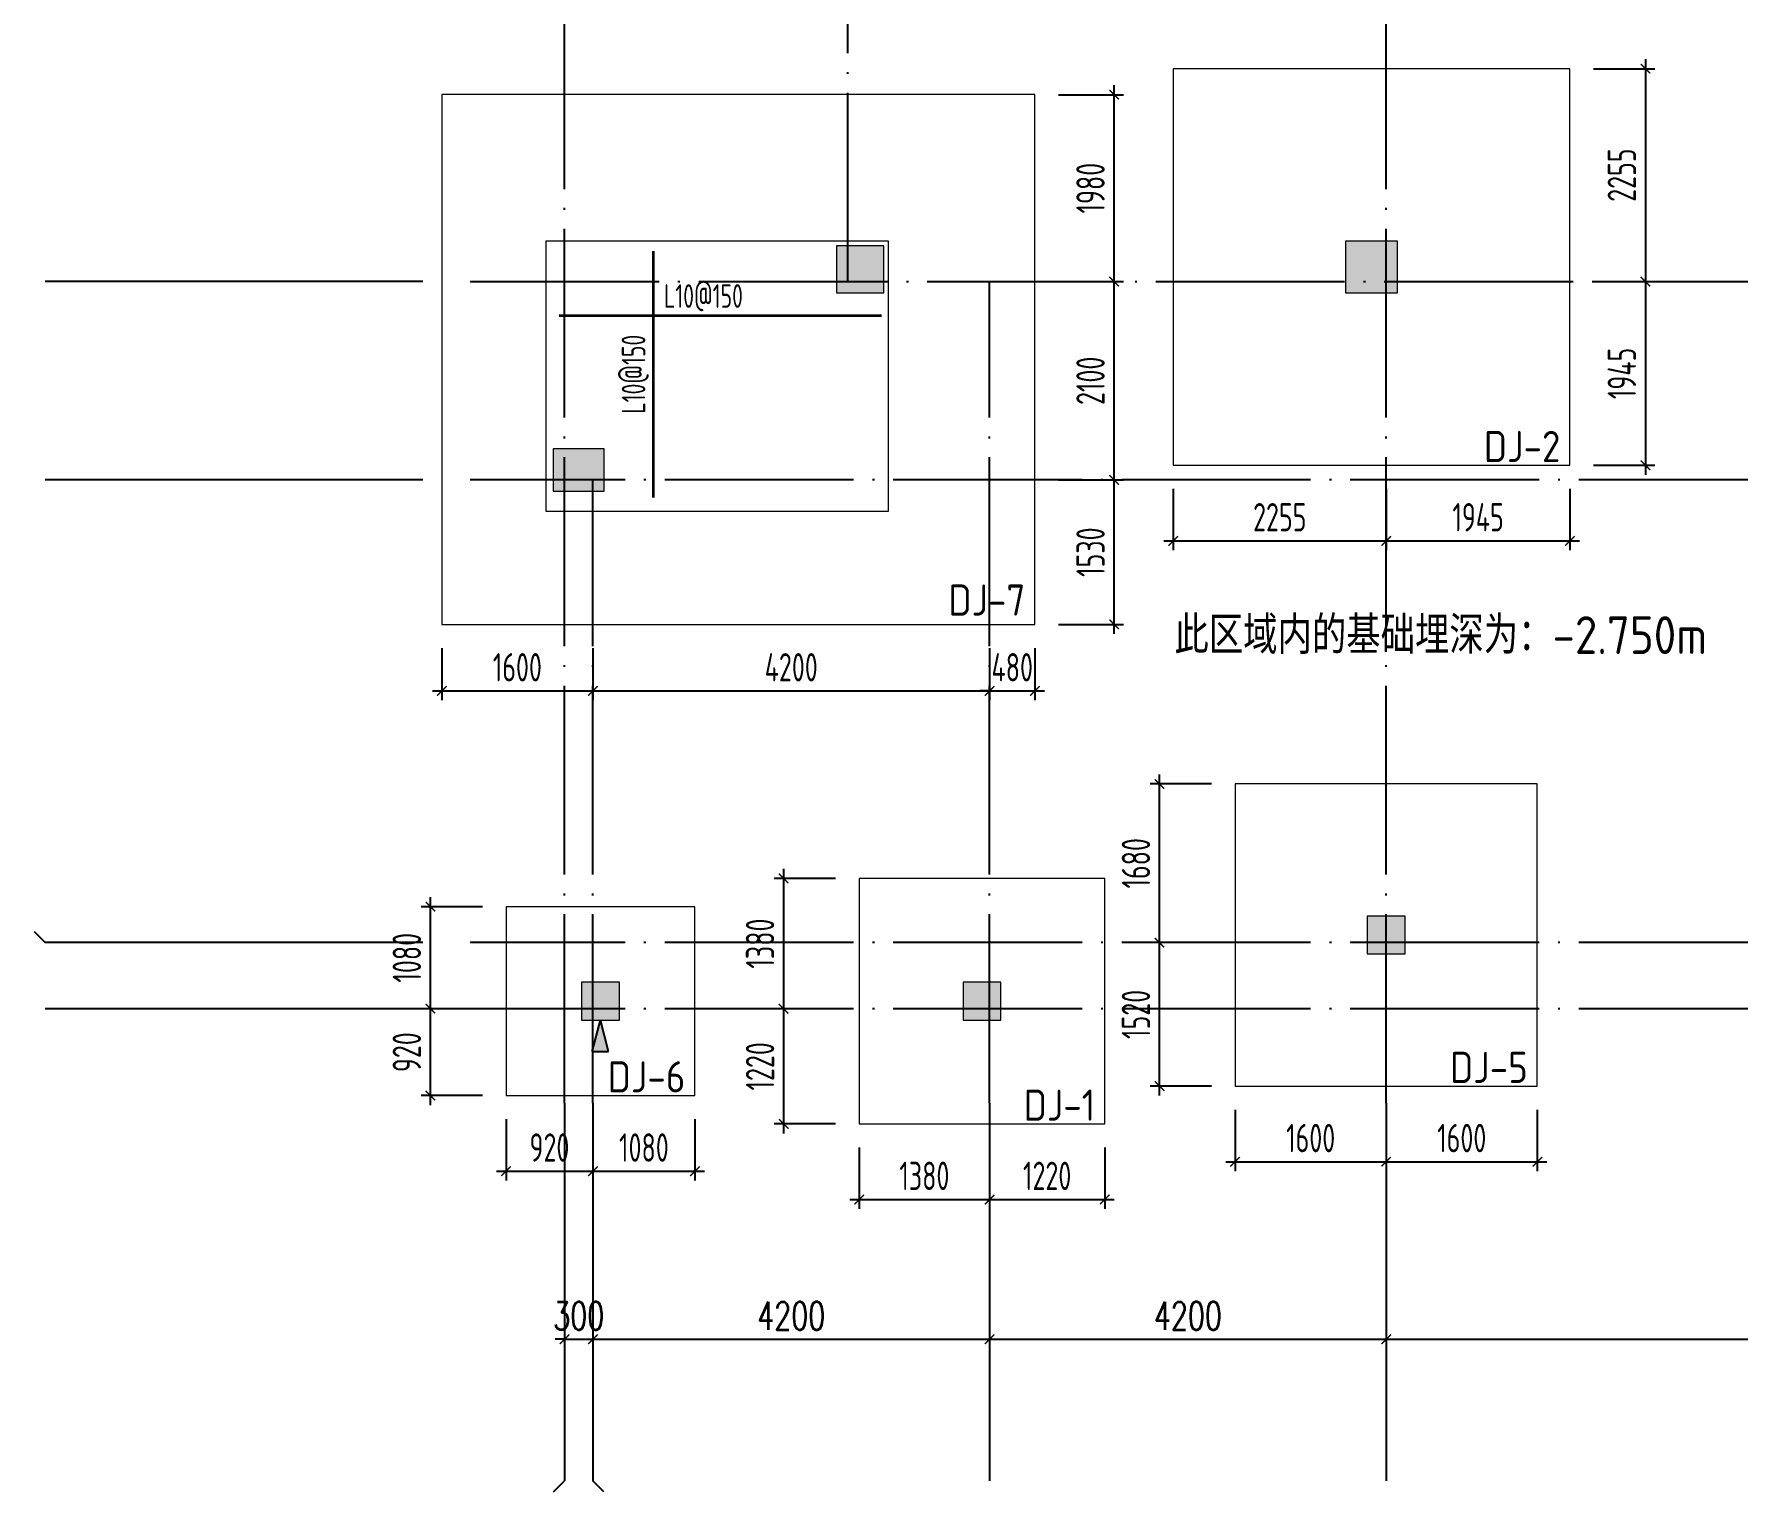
# Model space of a CAD drawing. Extents: x -638872 to -278819, y -139534 to 213996.
# Drawn here: x -617603 to -599562, y 75700 to 91139 of the extents above; entities that cross this region are included whole.
import ezdxf
from ezdxf.enums import TextEntityAlignment as Align

# ---------------------------------------------------------------- set-up
doc = ezdxf.new("R2010")
doc.units = 0
doc.header["$LTSCALE"] = 1000
doc.header["$MEASUREMENT"] = 0
doc.linetypes.add('94', pattern=[0])
doc.linetypes.add('DOTE', pattern=[2.42, 2, -0.2, 0.02, -0.2])
doc.layers.get('0').update_dxf_attribs({"linetype": 'CONTINUOUS'})
doc.layers.get('Defpoints').update_dxf_attribs({"linetype": 'CONTINUOUS'})
for name, color, linetype in [('1', 7, 'CONTINUOUS'), ('3', 3, 'CONTINUOUS'), ('AXIS', 171, 'CONTINUOUS'), ('DOTE', 14, 'DOTE'), ('搅拌桩', 136, 'CONTINUOUS')]:
    doc.layers.add(name, color=color, linetype=linetype)
for name, color, linetype, lineweight in [('1530', 3, 'CONTINUOUS', 18), ('709', 254, 'CONTINUOUS', 18), ('COLU', 7, 'CONTINUOUS', 0), ('COLU_DIM', 3, 'CONTINUOUS', 0), ('COLU_HATCH', 251, 'CONTINUOUS', 0), ('DIM', 3, 'CONTINUOUS', 0), ('FLOOR_UP_REIN', 13, 'CONTINUOUS', 0), ('FLOOR_UP_TEXT', 7, 'CONTINUOUS', 0), ('悬挑板', 7, 'CONTINUOUS', 18)]:
    doc.layers.add(name, color=color, linetype=linetype, lineweight=lineweight)
doc.styles.add('_TCH_DIM_T3', font='SIMPLEX', dxfattribs={"width": 0.705882, "bigfont": 'GBCBIG'})
doc.styles.add('PkpmHz', font='Pkpmeng', dxfattribs={"width": 0.7, "bigfont": 'hztxt'})
doc.styles.add('TSSD_Dimension', font='tssdeng.shx', dxfattribs={"width": 0.7, "bigfont": 'hztxt.shx'})
doc.styles.add('TSSD_REIN', font='tssdeng.shx', dxfattribs={"width": 0.7, "bigfont": 'tssdchn.shx'})
doc.dimstyles.new('_TCH_ARCH&&100', dxfattribs={"dimtxt": 297.5, "dimasz": 100, "dimexe": 250, "dimexo": 300, "dimgap": 100, "dimtad": 1, "dimdec": 0, "dimzin": 0, "dimdsep": 46, "dimtxsty": '_TCH_DIM_T3', "dimblk": 'ARCHTICK', "dimcen": 0.09, "dimclrt": 7, "dimazin": 2, "dimtfac": 1, "dimtdec": 0, "dimtix": 1, "dimtmove": 2, "dimatfit": 3, "dimfxl": 0, "dimtolj": 1, "dimtzin": 0, "dimarcsym": 0})
doc.dimstyles.new('TSSD_100_100', dxfattribs={"dimtxt": 300, "dimasz": 100, "dimexe": 100, "dimexo": 250, "dimgap": 100, "dimtad": 1, "dimdec": 0, "dimzin": 0, "dimdsep": 46, "dimtxsty": 'TSSD_Dimension', "dimblk": 'ARCHTICK', "dimblk1": 'ARCHTICK', "dimblk2": 'ARCHTICK', "dimcen": 0, "dimdle": 100, "dimclrt": 7, "dimadec": 0, "dimazin": 0, "dimtfac": 1, "dimtdec": 0, "dimtix": 1, "dimtmove": 2, "dimatfit": 3, "dimfxl": 0, "dimtolj": 1, "dimtzin": 0, "dimarcsym": 0})

# ---------------------------------------------------------------- blocks, each defined once
blk = doc.blocks.new('_ArchTick')
at = {"color": 0, "linetype": 'ByBlock', "const_width": 0.15}
blk.add_lwpolyline([(-0.5, -0.5), (0.5, 0.5)], dxfattribs=at)
blk = doc.blocks.new('*D622')
at = {"layer": 'AXIS', "color": 0, "lineweight": -2}
for p, q in [((-611986, 79517), (-611986, 77067)), ((-611686, 79517), (-611686, 77067)), ((-611986, 77317), (-612086, 77317)), ((-611986, 77317), (-611686, 77317)), ((-611686, 77317), (-611586, 77317))]:
    blk.add_line(p, q, dxfattribs=at)
at = {"layer": 'Defpoints', "color": 0}
for p in [(-611986, 79817), (-611686, 79817), (-611686, 77317)]:
    blk.add_point(p, dxfattribs=at)
at = {"layer": 'AXIS', "color": 0, "lineweight": -2, "xscale": 100, "yscale": 100, "zscale": 100}
blk.add_blockref('_ArchTick', (-611986, 77317), dxfattribs=at)
at = {"layer": 'AXIS', "color": 0, "lineweight": -2, "xscale": 100, "yscale": 100, "zscale": 100, "rotation": 180}
blk.add_blockref('_ArchTick', (-611686, 77317), dxfattribs=at)
at = {"layer": 'AXIS', "color": 7, "insert": (-611836, 77566), "char_height": 297.5, "attachment_point": 5, "style": '_TCH_DIM_T3'}
blk.add_mtext('\\A1;300', dxfattribs=at)
blk = doc.blocks.new('*D623')
at = {"layer": 'AXIS', "color": 0, "lineweight": -2}
for p, q in [((-611686, 79517), (-611686, 77067)), ((-607486, 79517), (-607486, 77067)), ((-611686, 77317), (-607486, 77317))]:
    blk.add_line(p, q, dxfattribs=at)
at = {"layer": 'Defpoints', "color": 0}
for p in [(-611686, 79817), (-607486, 79817), (-607486, 77317)]:
    blk.add_point(p, dxfattribs=at)
at = {"layer": 'AXIS', "color": 0, "lineweight": -2, "xscale": 100, "yscale": 100, "zscale": 100, "rotation": 180}
blk.add_blockref('_ArchTick', (-611686, 77317), dxfattribs=at)
at = {"layer": 'AXIS', "color": 0, "lineweight": -2, "xscale": 100, "yscale": 100, "zscale": 100}
blk.add_blockref('_ArchTick', (-607486, 77317), dxfattribs=at)
at = {"layer": 'AXIS', "color": 7, "insert": (-609586, 77566), "char_height": 297.5, "attachment_point": 5, "style": '_TCH_DIM_T3'}
blk.add_mtext('\\A1;4200', dxfattribs=at)
blk = doc.blocks.new('*D624')
at = {"layer": 'AXIS', "color": 0, "lineweight": -2}
for p, q in [((-607486, 79517), (-607486, 77067)), ((-603286, 79517), (-603286, 77067)), ((-607486, 77317), (-603286, 77317))]:
    blk.add_line(p, q, dxfattribs=at)
at = {"layer": 'Defpoints', "color": 0}
for p in [(-607486, 79817), (-603286, 79817), (-603286, 77317)]:
    blk.add_point(p, dxfattribs=at)
at = {"layer": 'AXIS', "color": 0, "lineweight": -2, "xscale": 100, "yscale": 100, "zscale": 100, "rotation": 180}
blk.add_blockref('_ArchTick', (-607486, 77317), dxfattribs=at)
at = {"layer": 'AXIS', "color": 0, "lineweight": -2, "xscale": 100, "yscale": 100, "zscale": 100}
blk.add_blockref('_ArchTick', (-603286, 77317), dxfattribs=at)
at = {"layer": 'AXIS', "color": 7, "insert": (-605386, 77566), "char_height": 297.5, "attachment_point": 5, "style": '_TCH_DIM_T3'}
blk.add_mtext('\\A1;4200', dxfattribs=at)
blk = doc.blocks.new('*D625')
at = {"layer": 'AXIS', "color": 0, "lineweight": -2}
for p, q in [((-603286, 79517), (-603286, 77067)), ((-594886, 79517), (-594886, 77067)), ((-603286, 77317), (-594886, 77317))]:
    blk.add_line(p, q, dxfattribs=at)
at = {"layer": 'Defpoints', "color": 0}
for p in [(-603286, 79817), (-594886, 79817), (-594886, 77317)]:
    blk.add_point(p, dxfattribs=at)
at = {"layer": 'AXIS', "color": 0, "lineweight": -2, "xscale": 100, "yscale": 100, "zscale": 100, "rotation": 180}
blk.add_blockref('_ArchTick', (-603286, 77317), dxfattribs=at)
at = {"layer": 'AXIS', "color": 0, "lineweight": -2, "xscale": 100, "yscale": 100, "zscale": 100}
blk.add_blockref('_ArchTick', (-594886, 77317), dxfattribs=at)
at = {"layer": 'AXIS', "color": 7, "insert": (-599086, 77566), "char_height": 297.5, "attachment_point": 5, "style": '_TCH_DIM_T3'}
blk.add_mtext('\\A1;8400', dxfattribs=at)
blk = doc.blocks.new('*D825')
at = {"layer": 'COLU_DIM', "color": 0, "lineweight": -2}
for p, q in [((-613286, 84637), (-613286, 84083)), ((-611686, 84637), (-611686, 84083)), ((-613386, 84183), (-611586, 84183))]:
    blk.add_line(p, q, dxfattribs=at)
at = {"layer": 'Defpoints', "color": 0}
for p in [(-613286, 84887), (-611686, 84887), (-611686, 84183)]:
    blk.add_point(p, dxfattribs=at)
at = {"layer": 'COLU_DIM', "color": 0, "lineweight": -2, "xscale": 100, "yscale": 100, "zscale": 100, "rotation": 180}
blk.add_blockref('_ArchTick', (-613286, 84183), dxfattribs=at)
at = {"layer": 'COLU_DIM', "color": 0, "lineweight": -2, "xscale": 100, "yscale": 100, "zscale": 100}
blk.add_blockref('_ArchTick', (-611686, 84183), dxfattribs=at)
at = {"layer": 'COLU_DIM', "color": 7, "insert": (-612486, 84433), "char_height": 300, "attachment_point": 5, "style": 'TSSD_Dimension'}
blk.add_mtext('\\A1;1600', dxfattribs=at)
blk = doc.blocks.new('*D826')
at = {"layer": 'COLU_DIM', "color": 0, "lineweight": -2}
for p, q in [((-611686, 84637), (-611686, 84083)), ((-607486, 84637), (-607486, 84083)), ((-611786, 84183), (-607386, 84183))]:
    blk.add_line(p, q, dxfattribs=at)
at = {"layer": 'Defpoints', "color": 0}
for p in [(-611686, 84887), (-607486, 84887), (-607486, 84183)]:
    blk.add_point(p, dxfattribs=at)
at = {"layer": 'COLU_DIM', "color": 0, "lineweight": -2, "xscale": 100, "yscale": 100, "zscale": 100, "rotation": 180}
blk.add_blockref('_ArchTick', (-611686, 84183), dxfattribs=at)
at = {"layer": 'COLU_DIM', "color": 0, "lineweight": -2, "xscale": 100, "yscale": 100, "zscale": 100}
blk.add_blockref('_ArchTick', (-607486, 84183), dxfattribs=at)
at = {"layer": 'COLU_DIM', "color": 7, "insert": (-609586, 84433), "char_height": 300, "attachment_point": 5, "style": 'TSSD_Dimension'}
blk.add_mtext('\\A1;4200', dxfattribs=at)
blk = doc.blocks.new('*D827')
at = {"layer": 'COLU_DIM', "color": 0, "lineweight": -2}
for p, q in [((-607486, 84637), (-607486, 84083)), ((-607006, 84637), (-607006, 84083)), ((-607486, 84183), (-607586, 84183)), ((-607486, 84183), (-607006, 84183)), ((-607006, 84183), (-606906, 84183))]:
    blk.add_line(p, q, dxfattribs=at)
at = {"layer": 'Defpoints', "color": 0}
for p in [(-607486, 84887), (-607006, 84887), (-607006, 84183)]:
    blk.add_point(p, dxfattribs=at)
at = {"layer": 'COLU_DIM', "color": 0, "lineweight": -2, "xscale": 100, "yscale": 100, "zscale": 100}
blk.add_blockref('_ArchTick', (-607486, 84183), dxfattribs=at)
at = {"layer": 'COLU_DIM', "color": 0, "lineweight": -2, "xscale": 100, "yscale": 100, "zscale": 100, "rotation": 180}
blk.add_blockref('_ArchTick', (-607006, 84183), dxfattribs=at)
at = {"layer": 'COLU_DIM', "color": 7, "insert": (-607246, 84433), "char_height": 300, "attachment_point": 5, "style": 'TSSD_Dimension'}
blk.add_mtext('\\A1;480', dxfattribs=at)
blk = doc.blocks.new('*D828')
at = {"layer": 'COLU_DIM', "color": 0, "lineweight": -2}
for p, q in [((-606167, 84787), (-606167, 86517)), ((-606756, 86417), (-606067, 86417)), ((-606756, 84887), (-606067, 84887))]:
    blk.add_line(p, q, dxfattribs=at)
at = {"layer": 'Defpoints', "color": 0}
for p in [(-607006, 86417), (-606167, 86417), (-607006, 84887)]:
    blk.add_point(p, dxfattribs=at)
at = {"layer": 'COLU_DIM', "color": 0, "lineweight": -2, "xscale": 100, "yscale": 100, "zscale": 100}
for p, rotation in [((-606167, 86417), 90), ((-606167, 84887), 270)]:
    blk.add_blockref('_ArchTick', p, dxfattribs=dict(at, rotation=rotation))
at = {"layer": 'COLU_DIM', "color": 7, "insert": (-606417, 85652), "char_height": 300, "attachment_point": 5, "rotation": 90, "style": 'TSSD_Dimension'}
blk.add_mtext('\\A1;1530', dxfattribs=at)
blk = doc.blocks.new('*D829')
at = {"layer": 'COLU_DIM', "color": 0, "lineweight": -2}
for p, q in [((-606167, 86317), (-606167, 88617)), ((-606756, 88517), (-606067, 88517)), ((-606756, 86417), (-606067, 86417))]:
    blk.add_line(p, q, dxfattribs=at)
at = {"layer": 'Defpoints', "color": 0}
for p in [(-607006, 88517), (-606167, 88517), (-607006, 86417)]:
    blk.add_point(p, dxfattribs=at)
at = {"layer": 'COLU_DIM', "color": 0, "lineweight": -2, "xscale": 100, "yscale": 100, "zscale": 100}
for p, rotation in [((-606167, 88517), 90), ((-606167, 86417), 270)]:
    blk.add_blockref('_ArchTick', p, dxfattribs=dict(at, rotation=rotation))
at = {"layer": 'COLU_DIM', "color": 7, "insert": (-606417, 87467), "char_height": 300, "attachment_point": 5, "rotation": 90, "style": 'TSSD_Dimension'}
blk.add_mtext('\\A1;2100', dxfattribs=at)
blk = doc.blocks.new('*D830')
at = {"layer": 'COLU_DIM', "color": 0, "lineweight": -2}
for p, q in [((-606167, 88417), (-606167, 90597)), ((-606756, 90497), (-606067, 90497)), ((-606756, 88517), (-606067, 88517))]:
    blk.add_line(p, q, dxfattribs=at)
at = {"layer": 'Defpoints', "color": 0}
for p in [(-607006, 90497), (-606167, 90497), (-607006, 88517)]:
    blk.add_point(p, dxfattribs=at)
at = {"layer": 'COLU_DIM', "color": 0, "lineweight": -2, "xscale": 100, "yscale": 100, "zscale": 100}
for p, rotation in [((-606167, 90497), 90), ((-606167, 88517), 270)]:
    blk.add_blockref('_ArchTick', p, dxfattribs=dict(at, rotation=rotation))
at = {"layer": 'COLU_DIM', "color": 7, "insert": (-606417, 89507), "char_height": 300, "attachment_point": 5, "rotation": 90, "style": 'TSSD_Dimension'}
blk.add_mtext('\\A1;1980', dxfattribs=at)
blk = doc.blocks.new('A$C177878A3')
at = {"layer": '1', "linetype": '94'}
blk.add_hatch(color=6, dxfattribs=at).paths.add_polyline_path([(112, 433), (0, 0), (224, 0)])
at = {"layer": '1', "color": 6, "linetype": '94'}
for p, q in [((0, 0), (112, 433)), ((224, 0), (112, 433)), ((0, 0), (224, 0))]:
    blk.add_line(p, q, dxfattribs=at)
blk = doc.blocks.new('A$C32175502')
at = {"layer": '1', "linetype": '94'}
blk.add_blockref('A$C177878A3', (0, 0), dxfattribs=at)
blk = doc.blocks.new('A$C3C5B3CE3')
at = {"layer": '1', "linetype": '94', "rotation": 180}
blk.add_blockref('A$C32175502', (224, 433), dxfattribs=at)
blk = doc.blocks.new('A$C43EB326B')
at = {"layer": '搅拌桩'}
blk.add_blockref('A$C3C5B3CE3', (0, 0), dxfattribs=at)
blk = doc.blocks.new('A$C2BB7790D')
at = {"layer": 'DIM'}
blk.add_blockref('A$C43EB326B', (0, 0), dxfattribs=at)
blk = doc.blocks.new('*D894')
at = {"layer": 'COLU_DIM', "color": 0, "lineweight": -2}
for p, q in [((-612606, 79647), (-612606, 78997)), ((-611686, 79647), (-611686, 78997)), ((-612706, 79097), (-611586, 79097))]:
    blk.add_line(p, q, dxfattribs=at)
at = {"layer": 'Defpoints', "color": 0}
for p in [(-612606, 79897), (-611686, 79897), (-611686, 79097)]:
    blk.add_point(p, dxfattribs=at)
at = {"layer": 'COLU_DIM', "color": 0, "lineweight": -2, "xscale": 100, "yscale": 100, "zscale": 100, "rotation": 180}
blk.add_blockref('_ArchTick', (-612606, 79097), dxfattribs=at)
at = {"layer": 'COLU_DIM', "color": 0, "lineweight": -2, "xscale": 100, "yscale": 100, "zscale": 100}
blk.add_blockref('_ArchTick', (-611686, 79097), dxfattribs=at)
at = {"layer": 'COLU_DIM', "color": 7, "insert": (-612146, 79347), "char_height": 300, "attachment_point": 5, "style": 'TSSD_Dimension'}
blk.add_mtext('\\A1;920', dxfattribs=at)
blk = doc.blocks.new('*D895')
at = {"layer": 'COLU_DIM', "color": 0, "lineweight": -2}
for p, q in [((-611686, 79647), (-611686, 78997)), ((-610606, 79647), (-610606, 78997)), ((-611786, 79097), (-610506, 79097))]:
    blk.add_line(p, q, dxfattribs=at)
at = {"layer": 'Defpoints', "color": 0}
for p in [(-611686, 79897), (-610606, 79897), (-610606, 79097)]:
    blk.add_point(p, dxfattribs=at)
at = {"layer": 'COLU_DIM', "color": 0, "lineweight": -2, "xscale": 100, "yscale": 100, "zscale": 100, "rotation": 180}
blk.add_blockref('_ArchTick', (-611686, 79097), dxfattribs=at)
at = {"layer": 'COLU_DIM', "color": 0, "lineweight": -2, "xscale": 100, "yscale": 100, "zscale": 100}
blk.add_blockref('_ArchTick', (-610606, 79097), dxfattribs=at)
at = {"layer": 'COLU_DIM', "color": 7, "insert": (-611146, 79347), "char_height": 300, "attachment_point": 5, "style": 'TSSD_Dimension'}
blk.add_mtext('\\A1;1080', dxfattribs=at)
blk = doc.blocks.new('*D896')
at = {"layer": 'COLU_DIM', "color": 0, "lineweight": -2}
for p, q in [((-613406, 79797), (-613406, 80917)), ((-612856, 80817), (-613506, 80817)), ((-612856, 79897), (-613506, 79897))]:
    blk.add_line(p, q, dxfattribs=at)
at = {"layer": 'Defpoints', "color": 0}
for p in [(-613406, 80817), (-612606, 80817), (-612606, 79897)]:
    blk.add_point(p, dxfattribs=at)
at = {"layer": 'COLU_DIM', "color": 0, "lineweight": -2, "xscale": 100, "yscale": 100, "zscale": 100}
for p, rotation in [((-613406, 80817), 90), ((-613406, 79897), 270)]:
    blk.add_blockref('_ArchTick', p, dxfattribs=dict(at, rotation=rotation))
at = {"layer": 'COLU_DIM', "color": 7, "insert": (-613656, 80357), "char_height": 300, "attachment_point": 5, "rotation": 90, "style": 'TSSD_Dimension'}
blk.add_mtext('\\A1;920', dxfattribs=at)
blk = doc.blocks.new('*D897')
at = {"layer": 'COLU_DIM', "color": 0, "lineweight": -2}
for p, q in [((-613406, 80717), (-613406, 81997)), ((-612856, 81897), (-613506, 81897)), ((-612856, 80817), (-613506, 80817))]:
    blk.add_line(p, q, dxfattribs=at)
at = {"layer": 'Defpoints', "color": 0}
for p in [(-613406, 81897), (-612606, 81897), (-612606, 80817)]:
    blk.add_point(p, dxfattribs=at)
at = {"layer": 'COLU_DIM', "color": 0, "lineweight": -2, "xscale": 100, "yscale": 100, "zscale": 100}
for p, rotation in [((-613406, 81897), 90), ((-613406, 80817), 270)]:
    blk.add_blockref('_ArchTick', p, dxfattribs=dict(at, rotation=rotation))
at = {"layer": 'COLU_DIM', "color": 7, "insert": (-613656, 81357), "char_height": 300, "attachment_point": 5, "rotation": 90, "style": 'TSSD_Dimension'}
blk.add_mtext('\\A1;1080', dxfattribs=at)
blk = doc.blocks.new('*D898')
at = {"layer": 'COLU_DIM', "color": 0, "lineweight": -2}
for p, q in [((-607486, 79347), (-607486, 78697)), ((-606266, 79347), (-606266, 78697)), ((-607586, 78797), (-606166, 78797))]:
    blk.add_line(p, q, dxfattribs=at)
at = {"layer": 'Defpoints', "color": 0}
for p in [(-607486, 79597), (-606266, 79597), (-606266, 78797)]:
    blk.add_point(p, dxfattribs=at)
at = {"layer": 'COLU_DIM', "color": 0, "lineweight": -2, "xscale": 100, "yscale": 100, "zscale": 100, "rotation": 180}
blk.add_blockref('_ArchTick', (-607486, 78797), dxfattribs=at)
at = {"layer": 'COLU_DIM', "color": 0, "lineweight": -2, "xscale": 100, "yscale": 100, "zscale": 100}
blk.add_blockref('_ArchTick', (-606266, 78797), dxfattribs=at)
at = {"layer": 'COLU_DIM', "color": 7, "insert": (-606876, 79047), "char_height": 300, "attachment_point": 5, "style": 'TSSD_Dimension'}
blk.add_mtext('\\A1;1220', dxfattribs=at)
blk = doc.blocks.new('*D899')
at = {"layer": 'COLU_DIM', "color": 0, "lineweight": -2}
for p, q in [((-609666, 80717), (-609666, 82297)), ((-609116, 82197), (-609766, 82197)), ((-609116, 80817), (-609766, 80817))]:
    blk.add_line(p, q, dxfattribs=at)
at = {"layer": 'Defpoints', "color": 0}
for p in [(-609666, 82197), (-608866, 82197), (-608866, 80817)]:
    blk.add_point(p, dxfattribs=at)
at = {"layer": 'COLU_DIM', "color": 0, "lineweight": -2, "xscale": 100, "yscale": 100, "zscale": 100}
for p, rotation in [((-609666, 82197), 90), ((-609666, 80817), 270)]:
    blk.add_blockref('_ArchTick', p, dxfattribs=dict(at, rotation=rotation))
at = {"layer": 'COLU_DIM', "color": 7, "insert": (-609916, 81507), "char_height": 300, "attachment_point": 5, "rotation": 90, "style": 'TSSD_Dimension'}
blk.add_mtext('\\A1;1380', dxfattribs=at)
blk = doc.blocks.new('*D900')
at = {"layer": 'COLU_DIM', "color": 0, "lineweight": -2}
for p, q in [((-604886, 79747), (-604886, 79097)), ((-603286, 79747), (-603286, 79097)), ((-604986, 79197), (-603186, 79197))]:
    blk.add_line(p, q, dxfattribs=at)
at = {"layer": 'Defpoints', "color": 0}
for p in [(-604886, 79997), (-603286, 79997), (-603286, 79197)]:
    blk.add_point(p, dxfattribs=at)
at = {"layer": 'COLU_DIM', "color": 0, "lineweight": -2, "xscale": 100, "yscale": 100, "zscale": 100, "rotation": 180}
blk.add_blockref('_ArchTick', (-604886, 79197), dxfattribs=at)
at = {"layer": 'COLU_DIM', "color": 0, "lineweight": -2, "xscale": 100, "yscale": 100, "zscale": 100}
blk.add_blockref('_ArchTick', (-603286, 79197), dxfattribs=at)
at = {"layer": 'COLU_DIM', "color": 7, "insert": (-604086, 79447), "char_height": 300, "attachment_point": 5, "style": 'TSSD_Dimension'}
blk.add_mtext('\\A1;1600', dxfattribs=at)
blk = doc.blocks.new('*D901')
at = {"layer": 'COLU_DIM', "color": 0, "lineweight": -2}
for p, q in [((-603286, 79747), (-603286, 79097)), ((-601686, 79747), (-601686, 79097)), ((-603386, 79197), (-601586, 79197))]:
    blk.add_line(p, q, dxfattribs=at)
at = {"layer": 'Defpoints', "color": 0}
for p in [(-603286, 79997), (-601686, 79997), (-601686, 79197)]:
    blk.add_point(p, dxfattribs=at)
at = {"layer": 'COLU_DIM', "color": 0, "lineweight": -2, "xscale": 100, "yscale": 100, "zscale": 100, "rotation": 180}
blk.add_blockref('_ArchTick', (-603286, 79197), dxfattribs=at)
at = {"layer": 'COLU_DIM', "color": 0, "lineweight": -2, "xscale": 100, "yscale": 100, "zscale": 100}
blk.add_blockref('_ArchTick', (-601686, 79197), dxfattribs=at)
at = {"layer": 'COLU_DIM', "color": 7, "insert": (-602486, 79447), "char_height": 300, "attachment_point": 5, "style": 'TSSD_Dimension'}
blk.add_mtext('\\A1;1600', dxfattribs=at)
blk = doc.blocks.new('*D902')
at = {"layer": 'COLU_DIM', "color": 0, "lineweight": -2}
for p, q in [((-605686, 79897), (-605686, 81617)), ((-605136, 81517), (-605786, 81517)), ((-605136, 79997), (-605786, 79997))]:
    blk.add_line(p, q, dxfattribs=at)
at = {"layer": 'Defpoints', "color": 0}
for p in [(-605686, 81517), (-604886, 81517), (-604886, 79997)]:
    blk.add_point(p, dxfattribs=at)
at = {"layer": 'COLU_DIM', "color": 0, "lineweight": -2, "xscale": 100, "yscale": 100, "zscale": 100}
for p, rotation in [((-605686, 81517), 90), ((-605686, 79997), 270)]:
    blk.add_blockref('_ArchTick', p, dxfattribs=dict(at, rotation=rotation))
at = {"layer": 'COLU_DIM', "color": 7, "insert": (-605936, 80757), "char_height": 300, "attachment_point": 5, "rotation": 90, "style": 'TSSD_Dimension'}
blk.add_mtext('\\A1;1520', dxfattribs=at)
blk = doc.blocks.new('*D903')
at = {"layer": 'COLU_DIM', "color": 0, "lineweight": -2}
for p, q in [((-605136, 83197), (-605786, 83197)), ((-605686, 81417), (-605686, 83297)), ((-605136, 81517), (-605786, 81517))]:
    blk.add_line(p, q, dxfattribs=at)
at = {"layer": 'Defpoints', "color": 0}
for p in [(-605686, 83197), (-604886, 83197), (-604886, 81517)]:
    blk.add_point(p, dxfattribs=at)
at = {"layer": 'COLU_DIM', "color": 0, "lineweight": -2, "xscale": 100, "yscale": 100, "zscale": 100}
for p, rotation in [((-605686, 83197), 90), ((-605686, 81517), 270)]:
    blk.add_blockref('_ArchTick', p, dxfattribs=dict(at, rotation=rotation))
at = {"layer": 'COLU_DIM', "color": 7, "insert": (-605936, 82357), "char_height": 300, "attachment_point": 5, "rotation": 90, "style": 'TSSD_Dimension'}
blk.add_mtext('\\A1;1680', dxfattribs=at)
blk = doc.blocks.new('*D934')
at = {"layer": 'COLU_DIM', "color": 0, "lineweight": -2}
for p, q in [((-605541, 86322), (-605541, 85672)), ((-603286, 86322), (-603286, 85672)), ((-605641, 85772), (-603186, 85772))]:
    blk.add_line(p, q, dxfattribs=at)
at = {"layer": 'Defpoints', "color": 0}
for p in [(-605541, 86572), (-603286, 86572), (-603286, 85772)]:
    blk.add_point(p, dxfattribs=at)
at = {"layer": 'COLU_DIM', "color": 0, "lineweight": -2, "xscale": 100, "yscale": 100, "zscale": 100, "rotation": 180}
blk.add_blockref('_ArchTick', (-605541, 85772), dxfattribs=at)
at = {"layer": 'COLU_DIM', "color": 0, "lineweight": -2, "xscale": 100, "yscale": 100, "zscale": 100}
blk.add_blockref('_ArchTick', (-603286, 85772), dxfattribs=at)
at = {"layer": 'COLU_DIM', "color": 7, "insert": (-604413, 86022), "char_height": 300, "attachment_point": 5, "style": 'TSSD_Dimension'}
blk.add_mtext('\\A1;2255', dxfattribs=at)
blk = doc.blocks.new('*D935')
at = {"layer": 'COLU_DIM', "color": 0, "lineweight": -2}
for p, q in [((-603286, 86322), (-603286, 85672)), ((-601341, 86322), (-601341, 85672)), ((-603386, 85772), (-601241, 85772))]:
    blk.add_line(p, q, dxfattribs=at)
at = {"layer": 'Defpoints', "color": 0}
for p in [(-603286, 86572), (-601341, 86572), (-601341, 85772)]:
    blk.add_point(p, dxfattribs=at)
at = {"layer": 'COLU_DIM', "color": 0, "lineweight": -2, "xscale": 100, "yscale": 100, "zscale": 100, "rotation": 180}
blk.add_blockref('_ArchTick', (-603286, 85772), dxfattribs=at)
at = {"layer": 'COLU_DIM', "color": 0, "lineweight": -2, "xscale": 100, "yscale": 100, "zscale": 100}
blk.add_blockref('_ArchTick', (-601341, 85772), dxfattribs=at)
at = {"layer": 'COLU_DIM', "color": 7, "insert": (-602313, 86022), "char_height": 300, "attachment_point": 5, "style": 'TSSD_Dimension'}
blk.add_mtext('\\A1;1945', dxfattribs=at)
blk = doc.blocks.new('*D936')
at = {"layer": 'COLU_DIM', "color": 0, "lineweight": -2}
for p, q in [((-601091, 90772), (-600441, 90772)), ((-600541, 90872), (-600541, 88417)), ((-601091, 88517), (-600441, 88517))]:
    blk.add_line(p, q, dxfattribs=at)
at = {"layer": 'Defpoints', "color": 0}
for p in [(-601341, 90772), (-601341, 88517), (-600541, 88517)]:
    blk.add_point(p, dxfattribs=at)
at = {"layer": 'COLU_DIM', "color": 0, "lineweight": -2, "xscale": 100, "yscale": 100, "zscale": 100}
for p, rotation in [((-600541, 90772), 90), ((-600541, 88517), 270)]:
    blk.add_blockref('_ArchTick', p, dxfattribs=dict(at, rotation=rotation))
at = {"layer": 'COLU_DIM', "color": 7, "insert": (-600791, 89645), "char_height": 300, "attachment_point": 5, "rotation": 90, "style": 'TSSD_Dimension'}
blk.add_mtext('\\A1;2255', dxfattribs=at)
blk = doc.blocks.new('*D937')
at = {"layer": 'COLU_DIM', "color": 0, "lineweight": -2}
for p, q in [((-600541, 88617), (-600541, 86472)), ((-601091, 88517), (-600441, 88517)), ((-601091, 86572), (-600441, 86572))]:
    blk.add_line(p, q, dxfattribs=at)
at = {"layer": 'Defpoints', "color": 0}
for p in [(-601341, 88517), (-601341, 86572), (-600541, 86572)]:
    blk.add_point(p, dxfattribs=at)
at = {"layer": 'COLU_DIM', "color": 0, "lineweight": -2, "xscale": 100, "yscale": 100, "zscale": 100}
for p, rotation in [((-600541, 88517), 90), ((-600541, 86572), 270)]:
    blk.add_blockref('_ArchTick', p, dxfattribs=dict(at, rotation=rotation))
at = {"layer": 'COLU_DIM', "color": 7, "insert": (-600791, 87545), "char_height": 300, "attachment_point": 5, "rotation": 90, "style": 'TSSD_Dimension'}
blk.add_mtext('\\A1;1945', dxfattribs=at)
blk = doc.blocks.new('*D943')
at = {"layer": 'COLU_DIM', "color": 0, "lineweight": -2}
for p, q in [((-609666, 79497), (-609666, 80917)), ((-609116, 80817), (-609766, 80817)), ((-609116, 79597), (-609766, 79597))]:
    blk.add_line(p, q, dxfattribs=at)
at = {"layer": 'Defpoints', "color": 0}
for p in [(-609666, 80817), (-608866, 80817), (-608866, 79597)]:
    blk.add_point(p, dxfattribs=at)
at = {"layer": 'COLU_DIM', "color": 0, "lineweight": -2, "xscale": 100, "yscale": 100, "zscale": 100}
for p, rotation in [((-609666, 80817), 90), ((-609666, 79597), 270)]:
    blk.add_blockref('_ArchTick', p, dxfattribs=dict(at, rotation=rotation))
at = {"layer": 'COLU_DIM', "color": 7, "insert": (-609916, 80207), "char_height": 300, "attachment_point": 5, "rotation": 90, "style": 'TSSD_Dimension'}
blk.add_mtext('\\A1;1220', dxfattribs=at)
blk = doc.blocks.new('*D944')
at = {"layer": 'COLU_DIM', "color": 0, "lineweight": -2}
for p, q in [((-608866, 79347), (-608866, 78697)), ((-607486, 79347), (-607486, 78697)), ((-608966, 78797), (-607386, 78797))]:
    blk.add_line(p, q, dxfattribs=at)
at = {"layer": 'Defpoints', "color": 0}
for p in [(-608866, 79597), (-607486, 79597), (-607486, 78797)]:
    blk.add_point(p, dxfattribs=at)
at = {"layer": 'COLU_DIM', "color": 0, "lineweight": -2, "xscale": 100, "yscale": 100, "zscale": 100, "rotation": 180}
blk.add_blockref('_ArchTick', (-608866, 78797), dxfattribs=at)
at = {"layer": 'COLU_DIM', "color": 0, "lineweight": -2, "xscale": 100, "yscale": 100, "zscale": 100}
blk.add_blockref('_ArchTick', (-607486, 78797), dxfattribs=at)
at = {"layer": 'COLU_DIM', "color": 7, "insert": (-608176, 79047), "char_height": 300, "attachment_point": 5, "style": 'TSSD_Dimension'}
blk.add_mtext('\\A1;1380', dxfattribs=at)

msp = doc.modelspace()

# ---------------------------------------------------------------- hatches: boundary and pattern name
at = {"layer": 'COLU_HATCH'}
for points in [[(-603166, 88397.05), (-603166, 88947.05), (-603716, 88947.05), (-603716, 88397.05)], [(-608606, 88397.05), (-608606, 88897.05), (-609106, 88897.05), (-609106, 88397.05)], [(-611566, 86297.05), (-611566, 86747.05), (-612106, 86747.05), (-612106, 86297.05)], [(-603086, 81397.05), (-603086, 81797.05), (-603486, 81797.05), (-603486, 81397.05)], [(-611406, 80697.05), (-611406, 81097.05), (-611806, 81097.05), (-611806, 80697.05)], [(-607366, 80697.05), (-607366, 81097.05), (-607766, 81097.05), (-607766, 80697.05)]]:
    msp.add_hatch(color=256, dxfattribs=at).paths.add_polyline_path(points)

# ---------------------------------------------------------------- linework, layer by layer
at = {"layer": '709', "linetype": 'Continuous'}
for points in [[(-603166, 88397.05), (-603166, 88947.05), (-603716, 88947.05), (-603716, 88397.05)], [(-608606, 88397.05), (-608606, 88897.05), (-609106, 88897.05), (-609106, 88397.05)], [(-611566, 86297.05), (-611566, 86747.05), (-612106, 86747.05), (-612106, 86297.05)], [(-603086, 81397.05), (-603086, 81797.05), (-603486, 81797.05), (-603486, 81397.05)], [(-611406, 80697.05), (-611406, 81097.05), (-611806, 81097.05), (-611806, 80697.05)], [(-607366, 80697.05), (-607366, 81097.05), (-607766, 81097.05), (-607766, 80697.05)]]:
    msp.add_lwpolyline(points, close=True, dxfattribs=at)
at = {"layer": 'AXIS'}
for p, q in [((-613486, 88517.05), (-617486, 88517.05)), ((-613486, 86417.05), (-617486, 86417.05)), ((-617603.15, 81634.2), (-617486, 81517.05)), ((-613486, 81517.05), (-617486, 81517.05)), ((-613486, 80817.05), (-617486, 80817.05)), ((-611986, 79817.05), (-611986, 75817.05)), ((-611686, 79817.05), (-611686, 75817.05)), ((-607486, 79817.05), (-607486, 75817.05)), ((-603286, 79817.05), (-603286, 75817.05)), ((-612103.15, 75699.89), (-611986, 75817.05)), ((-611568.84, 75699.89), (-611686, 75817.05))]:
    msp.add_line(p, q, dxfattribs=at)
at = {"layer": 'COLU', "color": 2}
for points in [[(-605541, 86572.05), (-601341, 86572.05), (-601341, 90772.05), (-605541, 90772.05)], [(-613286, 84887.05), (-607006, 84887.05), (-607006, 90497.05), (-613286, 90497.05)], [(-603166, 88397.05), (-603166, 88947.05), (-603716, 88947.05), (-603716, 88397.05)], [(-608606, 88397.05), (-608606, 88897.05), (-609106, 88897.05), (-609106, 88397.05)], [(-611566, 86297.05), (-611566, 86747.05), (-612106, 86747.05), (-612106, 86297.05)], [(-604886, 79997.05), (-601686, 79997.05), (-601686, 83197.05), (-604886, 83197.05)], [(-608866, 79597.05), (-606266, 79597.05), (-606266, 82197.05), (-608866, 82197.05)], [(-612606, 79897.05), (-610606, 79897.05), (-610606, 81897.05), (-612606, 81897.05)], [(-603086, 81397.05), (-603086, 81797.05), (-603486, 81797.05), (-603486, 81397.05)], [(-611406, 80697.05), (-611406, 81097.05), (-611806, 81097.05), (-611806, 80697.05)], [(-607366, 80697.05), (-607366, 81097.05), (-607766, 81097.05), (-607766, 80697.05)]]:
    msp.add_lwpolyline(points, close=True, dxfattribs=at)
at = {"layer": 'DOTE', "color": 8, "linetype": 'DOTE'}
for p, q in [((-611986, 79817.05), (-611986, 94717.05)), ((-608986, 88517.05), (-608986, 94717.05)), ((-603286, 79817.05), (-603286, 94717.05)), ((-612986, 88517.05), (-567786, 88517.05)), ((-607486, 79817.05), (-607486, 88517.05)), ((-567786, 86417.05), (-612986, 86417.05)), ((-611686, 79817.05), (-611686, 86417.05)), ((-567786, 81517.05), (-612986, 81517.05)), ((-567786, 80817.05), (-612986, 80817.05))]:
    msp.add_line(p, q, dxfattribs=at)
at = {"layer": 'FLOOR_UP_REIN', "const_width": 30}
for points in [[(-611047.01, 88841.67), (-611047.01, 88841.67), (-611047.01, 86227.59), (-611047.01, 86227.59)], [(-608627.21, 88156.46), (-608627.21, 88156.46), (-612046.14, 88156.46), (-612046.14, 88156.46)]]:
    msp.add_lwpolyline(points, dxfattribs=at)
at = {"layer": '悬挑板'}
msp.add_lwpolyline([(-612186, 86087.05), (-608556, 86087.05), (-608556, 88947.05), (-612186, 88947.05)], close=True, dxfattribs=at)

# ---------------------------------------------------------------- block references
at = {"layer": '3', "xscale": 0.767999999523163, "yscale": 0.767999999523163, "zscale": 0.768, "rotation": 180}
msp.add_blockref('A$C2BB7790D', (-611520.12, 80697.05), dxfattribs=at)

# ---------------------------------------------------------------- texts
at = {"layer": '1530', "style": 'PkpmHz', "width": 0.91}
for s, height, p in [('DJ-2', 330, (-601441.56, 86606.02)), ('DJ-7', 330, (-607106.56, 84979.92)), ('此区域内的基础埋深为：-2.750m', 400, (-599888.89, 84573.66)), ('DJ-5', 330, (-601786.56, 80031.02)), ('DJ-6', 330, (-610706.56, 79931.02)), ('DJ-1', 330, (-606366.56, 79631.02))]:
    msp.add_text(s, height=height, dxfattribs=at).set_placement(p, align=Align.RIGHT)
at = {"layer": 'FLOOR_UP_TEXT', "style": 'TSSD_REIN', "width": 0.7}
msp.add_text('L10@150', height=250, dxfattribs=at).set_placement((-610933.59, 88239.79))
msp.add_text('L10@150', height=250, rotation=90, dxfattribs=at).set_placement((-611130.35, 87118.75))

# ---------------------------------------------------------------- dimensions: what is measured, and where the dimension line sits
at = {"layer": 'AXIS'}
for p1, p2, text, picture, middle in [((-611986, 79817.05), (-611686, 79817.05), '300', '*D622', (-611836, 77565.8)), ((-611686, 79817.05), (-607486, 79817.05), '4200', '*D623', (-609586, 77565.8)), ((-607486, 79817.05), (-603286, 79817.05), '4200', '*D624', (-605386, 77565.8)), ((-603286, 79817.05), (-594886, 79817.05), '8400', '*D625', (-599086, 77565.8))]:
    dim = msp.add_aligned_dim(p1=p1, p2=p2, distance=-2500, text=text, dimstyle='_TCH_ARCH&&100', dxfattribs=at)
    dim.commit()
    dim.dimension.update_dxf_attribs({"geometry": picture, "text_midpoint": middle})
at = {"layer": 'COLU_DIM'}
for base, p1, p2, angle, picture, middle in [((-600541, 88517.05), (-601341, 90772.05), (-601341, 88517.05), 90, '*D936', (-600791, 89644.55)), ((-606166.85, 90497.05), (-607006, 88517.05), (-607006, 90497.05), 90, '*D830', (-606416.85, 89507.05)), ((-606166.85, 88517.05), (-607006, 86417.05), (-607006, 88517.05), 90, '*D829', (-606416.85, 87467.05)), ((-600541, 86572.05), (-601341, 88517.05), (-601341, 86572.05), 90, '*D937', (-600791, 87544.55)), ((-606166.85, 86417.05), (-607006, 84887.05), (-607006, 86417.05), 90, '*D828', (-606416.85, 85652.05)), ((-605686, 83197.05), (-604886, 81517.05), (-604886, 83197.05), 270, '*D903', (-605936, 82357.05)), ((-609666, 82197.05), (-608866, 80817.05), (-608866, 82197.05), 270, '*D899', (-609916, 81507.05)), ((-613406, 81897.05), (-612606, 80817.05), (-612606, 81897.05), 270, '*D897', (-613656, 81357.05)), ((-605686, 81517.05), (-604886, 79997.05), (-604886, 81517.05), 270, '*D902', (-605936, 80757.05)), ((-613406, 80817.05), (-612606, 79897.05), (-612606, 80817.05), 270, '*D896', (-613656, 80357.05)), ((-609666, 80817.05), (-608866, 79597.05), (-608866, 80817.05), 270, '*D943', (-609916, 80207.05))]:
    dim = msp.add_linear_dim(base=base, p1=p1, p2=p2, angle=angle, dimstyle='TSSD_100_100', dxfattribs=at)
    dim.commit()
    dim.dimension.update_dxf_attribs({"geometry": picture, "text_midpoint": middle})
for base, p1, p2, picture, middle in [((-603286, 85772.05), (-605541, 86572.05), (-603286, 86572.05), '*D934', (-604413.5, 86022.05)), ((-601341, 85772.05), (-603286, 86572.05), (-601341, 86572.05), '*D935', (-602313.5, 86022.05)), ((-611686, 84183.37), (-613286, 84887.05), (-611686, 84887.05), '*D825', (-612486, 84433.37)), ((-607486, 84183.37), (-611686, 84887.05), (-607486, 84887.05), '*D826', (-609586, 84433.37)), ((-607006, 84183.37), (-607486, 84887.05), (-607006, 84887.05), '*D827', (-607246, 84433.37)), ((-603286, 79197.05), (-604886, 79997.05), (-603286, 79997.05), '*D900', (-604086, 79447.05)), ((-601686, 79197.05), (-603286, 79997.05), (-601686, 79997.05), '*D901', (-602486, 79447.05)), ((-611686, 79097.05), (-612606, 79897.05), (-611686, 79897.05), '*D894', (-612146, 79347.05)), ((-610606, 79097.05), (-611686, 79897.05), (-610606, 79897.05), '*D895', (-611146, 79347.05)), ((-607486, 78797.05), (-608866, 79597.05), (-607486, 79597.05), '*D944', (-608176, 79047.05)), ((-606266, 78797.05), (-607486, 79597.05), (-606266, 79597.05), '*D898', (-606876, 79047.05))]:
    dim = msp.add_linear_dim(base=base, p1=p1, p2=p2, dimstyle='TSSD_100_100', dxfattribs=at)
    dim.commit()
    dim.dimension.update_dxf_attribs({"geometry": picture, "text_midpoint": middle})

doc.saveas('drawing.dxf')
